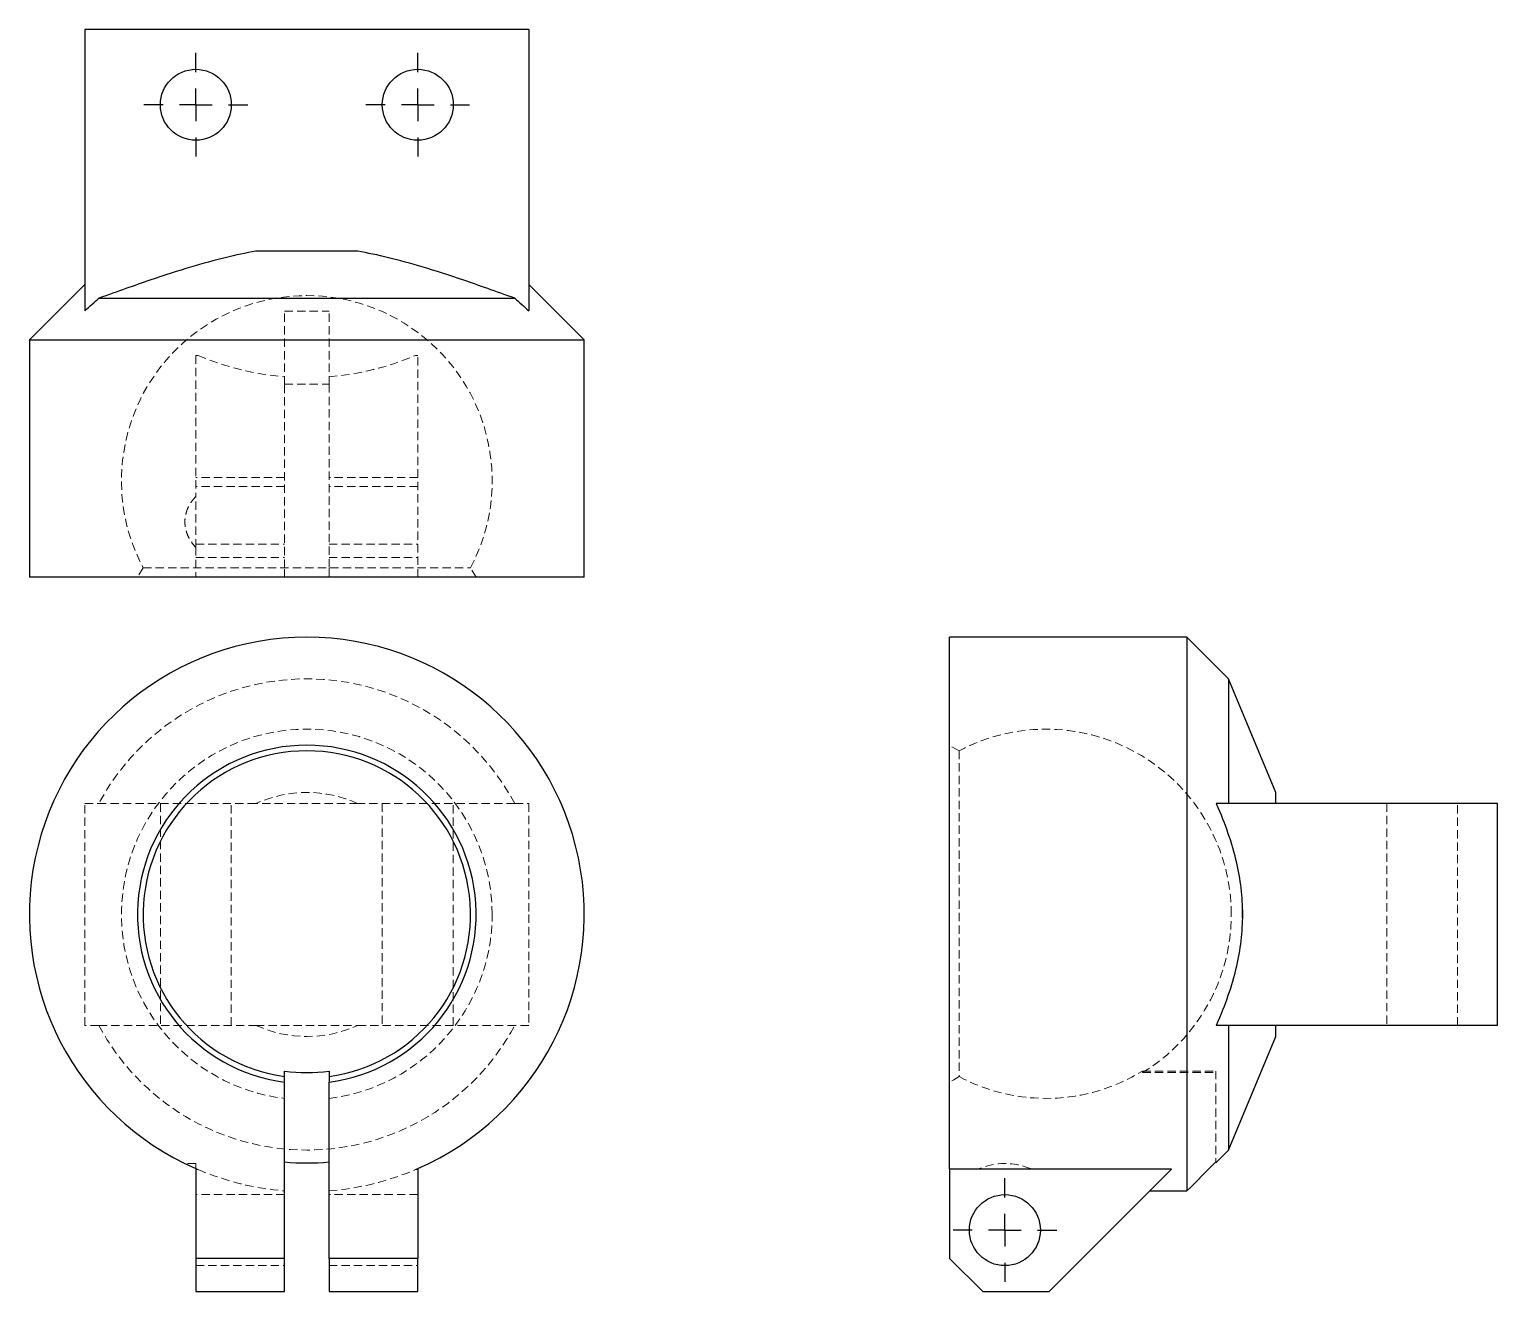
# Model space of a CAD drawing. Header units: millimetres. Extents: x 41 to 265, y 7 to 200.
import ezdxf

# ---------------------------------------------------------------- set-up
doc = ezdxf.new("R2010")
doc.units = ezdxf.units.MM
doc.linetypes.add('HIDDEN', pattern=[1.905, 1.27, -0.635])
doc.layers.add('10', color=7, linetype='Continuous')

# ---------------------------------------------------------------- blocks, each defined once
blk = doc.blocks.new('SW_CENTERMARKSYMBOL_0')
at = {"layer": '10', "color": 0}
for p, q in [((0, 5), (0, 7.92)), ((0, 0), (0, 2.5)), ((-5, 0), (-7.92, 0)), ((0, 0), (-2.5, 0)), ((0, 0), (0, -2.5)), ((0, 0), (2.5, 0)), ((5, 0), (7.92, 0)), ((0, -5), (0, -7.92))]:
    blk.add_line(p, q, dxfattribs=at)
blk = doc.blocks.new('SW_CENTERMARKSYMBOL_1')
at = {"layer": '10', "color": 0}
for p, q in [((0, 5), (0, 7.92)), ((0, 0), (0, 2.5)), ((-5, 0), (-7.92, 0)), ((0, 0), (-2.5, 0)), ((0, 0), (0, -2.5)), ((0, 0), (2.5, 0)), ((5, 0), (7.92, 0)), ((0, -5), (0, -7.92))]:
    blk.add_line(p, q, dxfattribs=at)
blk = doc.blocks.new('SW_CENTERMARKSYMBOL_2')
at = {"layer": '10', "color": 0}
for p, q in [((0, 5), (0, 7.92)), ((0, 0), (0, 2.5)), ((-5, 0), (-7.92, 0)), ((0, 0), (-2.5, 0)), ((0, 0), (0, -2.5)), ((0, 0), (2.5, 0)), ((5, 0), (7.92, 0)), ((0, -5), (0, -7.92))]:
    blk.add_line(p, q, dxfattribs=at)

msp = doc.modelspace()

# ---------------------------------------------------------------- linework, layer by layer
at = {"color": 7, "linetype": 'Continuous', "lineweight": 25}
for p, q in [((49.1, 199.86), (49.1, 156.88)), ((116.9, 199.86), (49.1, 199.86)), ((116.9, 199.86), (116.9, 156.88)), ((90.77, 165.97), (75.23, 165.97)), ((49.09, 160.87), (40.63, 152.41)), ((125.37, 152.41), (116.9, 160.88)), ((51.23, 158.78), (114.77, 158.78)), ((40.63, 152.41), (40.63, 116.14)), ((40.63, 152.41), (125.37, 152.41)), ((125.37, 116.14), (125.37, 152.41)), ((125.37, 116.14), (40.63, 116.14)), ((217.41, 107), (181.14, 107)), ((181.14, 25.79), (181.14, 107)), ((223.78, 100.63), (217.41, 107)), ((217.41, 107), (217.41, 22.39)), ((230.97, 83.27), (223.78, 100.63)), ((223.78, 100.63), (223.78, 81.58)), ((230.97, 81.58), (230.97, 83.27)), ((264.86, 81.58), (221.88, 81.58)), ((264.86, 47.68), (264.86, 81.58)), ((264.86, 47.68), (221.88, 47.68)), ((223.78, 47.68), (223.78, 28.62)), ((230.97, 45.98), (230.97, 47.68)), ((223.78, 28.62), (230.97, 45.98)), ((79.61, 39.86), (79.61, 40.71)), ((86.39, 40.71), (86.39, 39.86)), ((79.61, 38.99), (79.61, 39.86)), ((79.61, 12.08), (79.61, 38.99)), ((86.39, 39.86), (86.39, 38.99)), ((86.39, 12.08), (86.39, 38.99)), ((221.81, 26.66), (223.78, 28.62)), ((66.05, 25.79), (66.05, 12.08)), ((99.95, 25.79), (99.95, 12.08)), ((181.14, 25.79), (215.03, 25.79)), ((181.14, 25.79), (181.14, 12.08)), ((215.03, 25.64), (196.39, 7)), ((215.03, 25.79), (215.03, 25.64)), ((221.81, 26.81), (221.81, 26.66)), ((211.78, 22.39), (217.41, 22.39)), ((79.61, 12.08), (66.05, 12.08)), ((66.05, 12.08), (66.05, 7)), ((79.61, 7), (79.61, 12.08)), ((99.95, 12.08), (86.39, 12.08)), ((86.39, 12.08), (86.39, 7)), ((99.95, 7), (99.95, 12.08)), ((186.22, 7), (181.14, 12.08)), ((66.05, 7), (79.61, 7)), ((86.39, 7), (99.95, 7)), ((186.22, 7), (196.39, 7))]:
    msp.add_line(p, q, dxfattribs=at)
at = {"color": 7, "linetype": 'HIDDEN', "lineweight": 18}
for p, q in [((79.61, 156.81), (86.39, 156.81)), ((79.61, 145.63), (79.61, 156.81)), ((86.39, 145.63), (86.39, 156.81)), ((66.05, 150.03), (66.05, 128.5)), ((66.39, 150.03), (66.05, 150.03)), ((99.95, 150.03), (99.61, 150.03)), ((99.95, 116.14), (99.95, 150.03)), ((79.61, 145.63), (86.39, 145.63)), ((79.61, 117.61), (79.61, 145.63)), ((86.39, 145.63), (86.39, 117.61)), ((79.61, 131.39), (66.05, 131.39)), ((99.95, 131.39), (86.39, 131.39)), ((79.61, 130.03), (66.05, 130.03)), ((66.05, 120.72), (66.05, 128.5)), ((99.95, 130.03), (86.39, 130.03)), ((66.05, 121.22), (79.61, 121.22)), ((86.39, 121.22), (99.95, 121.22)), ((66.05, 120.72), (66.05, 116.14)), ((66.05, 119.19), (79.61, 119.19)), ((86.39, 119.19), (99.95, 119.19)), ((58, 117.61), (57.14, 116.14)), ((58, 117.61), (108, 117.61)), ((79.61, 116.14), (79.61, 117.61)), ((86.39, 117.61), (86.39, 116.14)), ((108.86, 116.14), (108, 117.61)), ((182.61, 89.63), (181.14, 90.48)), ((182.61, 89.63), (182.61, 39.86)), ((60.63, 81.58), (60.63, 47.68)), ((71.47, 47.68), (71.47, 81.58)), ((90.77, 81.58), (75.23, 81.58)), ((94.53, 81.58), (94.53, 47.68)), ((105.37, 47.68), (105.37, 81.58)), ((247.92, 81.58), (247.92, 47.68)), ((258.76, 47.68), (258.76, 81.58)), ((225.86, 64.09), (225.84, 65.4)), ((75.23, 47.68), (90.77, 47.68)), ((210.63, 40.47), (210.63, 40.71)), ((210.63, 40.71), (221.81, 40.71)), ((210.63, 40.47), (221.81, 40.47)), ((221.81, 40.71), (221.81, 26.81)), ((66.05, 26.57), (64.38, 26.57)), ((66.05, 25.79), (66.05, 26.57)), ((66.05, 25.64), (66.39, 25.64)), ((99.61, 25.64), (99.95, 25.64)), ((79.61, 21.82), (66.05, 21.82)), ((99.95, 21.82), (86.39, 21.82)), ((66.05, 10.97), (79.61, 10.97)), ((86.39, 10.97), (99.95, 10.97))]:
    msp.add_line(p, q, dxfattribs=at)
at = {"color": 7, "linetype": 'HIDDEN', "lineweight": 18, "flags": 128}
msp.add_lwpolyline([(182.61, 39.86), (181.8, 39.38), (181.14, 38.99)], dxfattribs=at)
at = {"color": 7, "linetype": 'Continuous', "lineweight": 25}
for centre in [(66.05, 188.34), (99.95, 188.34), (189.61, 16.4)]:
    msp.add_circle(centre, 5.42, dxfattribs=at)
at = {"color": 7, "linetype": 'HIDDEN', "lineweight": 18}
for centre, radius, start, end in [((83, 130.88), 28.31, 332.0349, 207.9651), ((83, 189.02), 42.37, 246.9261, 265.4114), ((83, 189.02), 42.37, 274.5886, 293.0739), ((83, 64.63), 36, 28.0831, 151.9169), ((83, 64.63), 28.31, 0, 263.1217), ((195.88, 64.63), 28.31, 0, 117.9651), ((83, 64.63), 18.64, 65.38, 114.62), ((83, 64.63), 28.31, 276.8783, 0), ((195.88, 64.63), 28.31, 301.3965, 0), ((83, 64.63), 36, 208.0831, 331.9169), ((83, 64.63), 18.64, 245.38, 294.62), ((195.88, 64.63), 28.1, 241.8141, 301.6504), ((83, 64.63), 42.37, 246.4218, 246.9261), ((83, 64.63), 42.37, 246.9261, 265.4114), ((83, 64.63), 42.37, 274.5886, 293.0739), ((83, 64.63), 42.37, 293.0739, 293.5782), ((189.61, 16.4), 10.17, 67.5071, 112.4929)]:
    msp.add_arc(centre, radius, start, end, dxfattribs=at)
at = {"color": 7, "linetype": 'Continuous', "lineweight": 25}
for radius, start, end in [(42.37, 293.5782, 246.4218), (25.86, 277.5335, 262.4665), (25, 277.7929, 262.2071), (24.16, 261.9346, 278.0654), (37.97, 264.8775, 275.1225)]:
    msp.add_arc((83, 64.63), radius, start, end, dxfattribs=at)
for points, knots in [([(75.23, 165.97), (73.71, 165.7), (72.16, 165.37), (68.87, 164.57), (67.13, 164.09), (63.35, 162.95), (61.3, 162.3), (57.86, 161.13), (56.65, 160.71), (54.07, 159.8), (52.7, 159.31), (51.23, 158.78)], [0, 0, 0, 0, 0.25, 0.25, 0.5, 0.5, 0.75, 0.75, 0.875, 0.875, 1, 1, 1, 1]), ([(114.77, 158.78), (113.3, 159.31), (111.93, 159.8), (109.35, 160.71), (108.14, 161.13), (104.7, 162.3), (102.65, 162.95), (98.87, 164.09), (97.13, 164.57), (93.84, 165.37), (92.29, 165.7), (90.77, 165.97)], [0, 0, 0, 0, 0.125, 0.125, 0.25, 0.25, 0.5, 0.5, 0.75, 0.75, 1, 1, 1, 1]), ([(221.88, 81.58), (222.59, 80), (223.18, 78.49), (224.19, 75.55), (224.6, 74.13), (225.57, 69.96), (225.88, 67.29), (225.88, 64.63)], [0, 0, 0, 0, 0.25, 0.25, 0.5, 0.5, 1, 1, 1, 1]), ([(225.88, 64.63), (225.88, 61.96), (225.57, 59.29), (224.6, 55.12), (224.19, 53.7), (223.18, 50.77), (222.59, 49.26), (221.88, 47.68)], [0, 0, 0, 0, 0.5, 0.5, 0.75, 0.75, 1, 1, 1, 1])]:
    msp.add_open_spline(points, degree=3, knots=knots, dxfattribs=at)
for points in [[(49.1, 156.88), (49.84, 157.54), (50.55, 158.17), (51.23, 158.78)], [(114.77, 158.78), (115.45, 158.17), (116.16, 157.54), (116.9, 156.88)], [(217.41, 22.39), (218.95, 23.93), (220.41, 25.41), (221.81, 26.81)]]:
    msp.add_open_spline(points, degree=3, dxfattribs=at)
at = {"color": 7, "linetype": 'HIDDEN', "lineweight": 18}
for points, knots in [([(66.05, 128.5), (65.81, 128.24), (65.58, 127.97), (65.18, 127.38), (64.99, 127.07), (64.7, 126.41), (64.58, 126.07), (64.46, 125.53), (64.43, 125.34), (64.39, 124.98), (64.37, 124.61), (64.39, 124.25), (64.43, 123.88), (64.46, 123.7), (64.58, 123.16), (64.7, 122.81), (64.92, 122.32), (65, 122.15), (65.18, 121.84), (65.28, 121.69), (65.58, 121.25), (65.81, 120.98), (66.05, 120.72)], [0, 0, 0, 0, 0.125, 0.125, 0.25, 0.25, 0.375, 0.375, 0.4375, 0.4375, 0.5, 0.5625, 0.5625, 0.625, 0.625, 0.75, 0.75, 0.8125, 0.8125, 0.875, 0.875, 1, 1, 1, 1]), ([(49.1, 47.68), (49.1, 49.26), (49.1, 50.77), (49.1, 53.7), (49.1, 55.12), (49.1, 59.29), (49.1, 61.96), (49.1, 67.29), (49.1, 69.96), (49.1, 74.13), (49.1, 75.55), (49.1, 78.49), (49.1, 80), (49.1, 81.58)], [0, 0, 0, 0, 0.125, 0.125, 0.25, 0.25, 0.5, 0.5, 0.75, 0.75, 0.875, 0.875, 1, 1, 1, 1]), ([(75.23, 81.58), (73.71, 81.58), (72.16, 81.58), (68.87, 81.58), (67.13, 81.58), (63.35, 81.58), (61.3, 81.58), (57.86, 81.58), (56.65, 81.58), (54.07, 81.58), (52.7, 81.58), (51.23, 81.58)], [0, 0, 0, 0, 0.25, 0.25, 0.5, 0.5, 0.75, 0.75, 0.875, 0.875, 1, 1, 1, 1]), ([(114.77, 81.58), (113.3, 81.58), (111.93, 81.58), (109.35, 81.58), (108.14, 81.58), (104.7, 81.58), (102.65, 81.58), (98.87, 81.58), (97.13, 81.58), (93.84, 81.58), (92.29, 81.58), (90.77, 81.58)], [0, 0, 0, 0, 0.125, 0.125, 0.25, 0.25, 0.5, 0.5, 0.75, 0.75, 1, 1, 1, 1]), ([(116.9, 81.58), (116.9, 80), (116.9, 78.49), (116.9, 75.55), (116.9, 74.13), (116.9, 69.96), (116.9, 67.29), (116.9, 64.63)], [0, 0, 0, 0, 0.25, 0.25, 0.5, 0.5, 1, 1, 1, 1]), ([(116.9, 64.63), (116.9, 61.96), (116.9, 59.29), (116.9, 55.12), (116.9, 53.7), (116.9, 50.77), (116.9, 49.26), (116.9, 47.68)], [0, 0, 0, 0, 0.5, 0.5, 0.75, 0.75, 1, 1, 1, 1]), ([(51.23, 47.68), (52.7, 47.68), (54.07, 47.68), (56.65, 47.68), (57.86, 47.68), (61.3, 47.68), (63.35, 47.68), (67.13, 47.68), (68.87, 47.68), (72.16, 47.68), (73.71, 47.68), (75.23, 47.68)], [0, 0, 0, 0, 0.125, 0.125, 0.25, 0.25, 0.5, 0.5, 0.75, 0.75, 1, 1, 1, 1]), ([(90.77, 47.68), (92.29, 47.68), (93.84, 47.68), (97.13, 47.68), (98.87, 47.68), (102.65, 47.68), (104.7, 47.68), (108.14, 47.68), (109.35, 47.68), (111.93, 47.68), (113.3, 47.68), (114.77, 47.68)], [0, 0, 0, 0, 0.25, 0.25, 0.5, 0.5, 0.75, 0.75, 0.875, 0.875, 1, 1, 1, 1])]:
    msp.add_open_spline(points, degree=3, knots=knots, dxfattribs=at)
for points in [[(49.1, 81.58), (49.84, 81.58), (50.55, 81.58), (51.23, 81.58)], [(114.77, 81.58), (115.45, 81.58), (116.16, 81.58), (116.9, 81.58)], [(51.23, 47.68), (50.55, 47.68), (49.84, 47.68), (49.1, 47.68)], [(116.9, 47.68), (116.16, 47.68), (115.45, 47.68), (114.77, 47.68)]]:
    msp.add_open_spline(points, degree=3, dxfattribs=at)

# ---------------------------------------------------------------- block references
at = {"layer": '10'}
for name, p in [('SW_CENTERMARKSYMBOL_1', (66.05, 188.34)), ('SW_CENTERMARKSYMBOL_0', (99.95, 188.34)), ('SW_CENTERMARKSYMBOL_2', (189.61, 16.4))]:
    msp.add_blockref(name, p, dxfattribs=at)

doc.saveas('drawing.dxf')
